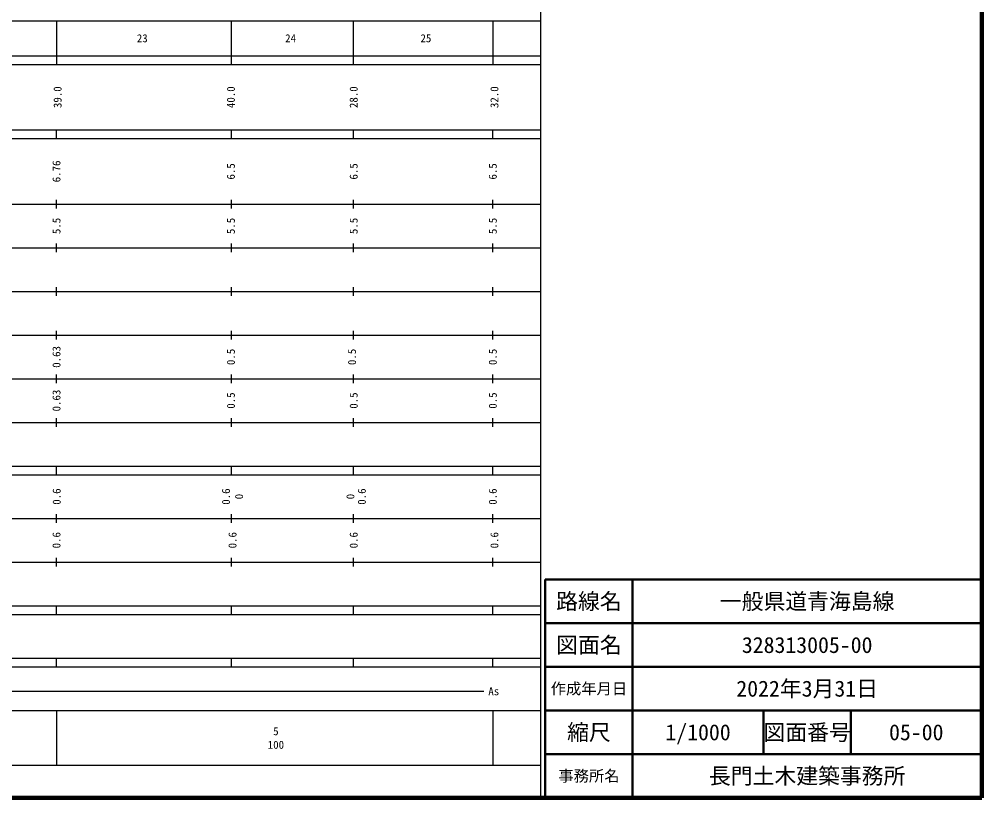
# Model space of a CAD drawing. Units: millimetres on the paper, enlarged 1000 times. Extents: x 40000 to 680000, y 20000 to 380000.
# Drawn here: x 459484 to 680000, y 20000 to 198357 of the extents above; entities that cross this region are included whole.
import ezdxf
from ezdxf.enums import TextEntityAlignment as Align

# ---------------------------------------------------------------- set-up
doc = ezdxf.new("R2010")
doc.units = ezdxf.units.MM
doc.header["$LTSCALE"] = 1000
for name, color, linetype, lineweight in [('M-TTL', 2, 'Continuous', 140), ('M-TTL-BAND', 7, 'Continuous', 25), ('M-TTL-FRAM', 2, 'Continuous', 50), ('M-TTL-LINE', 7, 'Continuous', 50), ('M-TTL-TXT', 7, 'Continuous', 13)]:
    doc.layers.add(name, color=color, linetype=linetype, lineweight=lineweight)
doc.styles.add('ＭＳ ゴシック', font='')
doc.styles.get('ＭＳ ゴシック').set_extended_font_data('MS Gothic')

msp = doc.modelspace()

# ---------------------------------------------------------------- linework, layer by layer
at = {"layer": 'M-TTL'}
for p, q in [((680000, 20000), (680000, 380000)), ((40000, 20000), (680000, 20000))]:
    msp.add_line(p, q, dxfattribs=at)
at = {"layer": 'M-TTL-BAND'}
for p, q in [((579000, 20000), (579000, 370000)), ((68000, 198000), (579000, 198000)), ((468000, 198000), (468000, 188000)), ((508000, 198000), (508000, 188000)), ((536000, 198000), (536000, 188000)), ((568000, 198000), (568000, 188000)), ((40000, 190000), (579000, 190000)), ((40000, 188000), (579000, 188000)), ((40000, 173000), (579000, 173000)), ((468000, 171000), (468000, 173000)), ((508000, 173000), (508000, 171000)), ((536000, 173000), (536000, 171000)), ((568000, 171000), (568000, 173000)), ((40000, 171000), (579000, 171000)), ((468000, 155000), (468000, 157000)), ((508000, 157000), (508000, 155000)), ((536000, 157000), (536000, 155000)), ((568000, 155000), (568000, 157000)), ((40000, 156000), (579000, 156000)), ((46000, 146000), (579000, 146000)), ((468000, 145000), (468000, 147000)), ((508000, 147000), (508000, 145000)), ((536000, 147000), (536000, 145000)), ((568000, 145000), (568000, 147000)), ((468000, 135000), (468000, 137000)), ((508000, 137000), (508000, 135000)), ((536000, 137000), (536000, 135000)), ((568000, 135000), (568000, 137000)), ((52000, 136000), (579000, 136000)), ((46000, 126000), (579000, 126000)), ((468000, 125000), (468000, 127000)), ((508000, 127000), (508000, 125000)), ((536000, 127000), (536000, 125000)), ((568000, 125000), (568000, 127000)), ((468000, 115000), (468000, 117000)), ((508000, 117000), (508000, 115000)), ((536000, 117000), (536000, 115000)), ((568000, 115000), (568000, 117000)), ((52000, 116000), (579000, 116000)), ((46000, 106000), (579000, 106000)), ((468000, 105000), (468000, 107000)), ((508000, 107000), (508000, 105000)), ((536000, 107000), (536000, 105000)), ((568000, 105000), (568000, 107000)), ((40000, 96000), (579000, 96000)), ((468000, 94000), (468000, 96000)), ((508000, 96000), (508000, 94000)), ((536000, 96000), (536000, 94000)), ((568000, 94000), (568000, 96000)), ((40000, 94000), (579000, 94000)), ((49000, 84000), (579000, 84000)), ((468000, 83000), (468000, 85000)), ((508000, 85000), (508000, 83000)), ((536000, 85000), (536000, 83000)), ((568000, 83000), (568000, 85000)), ((468000, 73000), (468000, 75000)), ((508000, 75000), (508000, 73000)), ((536000, 75000), (536000, 73000)), ((568000, 73000), (568000, 75000)), ((40000, 74000), (579000, 74000)), ((40000, 64000), (579000, 64000)), ((468000, 62000), (468000, 64000)), ((508000, 64000), (508000, 62000)), ((536000, 64000), (536000, 62000)), ((568000, 62000), (568000, 64000)), ((40000, 62000), (579000, 62000)), ((40000, 52000), (579000, 52000)), ((468000, 50000), (468000, 52000)), ((508000, 52000), (508000, 50000)), ((536000, 52000), (536000, 50000)), ((568000, 50000), (568000, 52000)), ((40000, 50000), (579000, 50000)), ((70805, 44406), (565903, 44406)), ((40000, 40000), (579000, 40000)), ((468000, 40000), (468000, 27500)), ((568000, 40000), (568000, 27500)), ((68000, 27500), (579000, 27500))]:
    msp.add_line(p, q, dxfattribs=at)
at = {"layer": 'M-TTL-FRAM'}
for p, q in [((680000, 70000), (580000, 70000)), ((580000, 70000), (580000, 20000))]:
    msp.add_line(p, q, dxfattribs=at)
at = {"layer": 'M-TTL-LINE'}
for p, q in [((600000, 70000), (600000, 20000)), ((680000, 60000), (580000, 60000)), ((680000, 50000), (580000, 50000)), ((680000, 40000), (580000, 40000)), ((630000, 40000), (630000, 30000)), ((650000, 40000), (650000, 30000)), ((680000, 30000), (580000, 30000))]:
    msp.add_line(p, q, dxfattribs=at)

# ---------------------------------------------------------------- texts
at = {"layer": 'M-TTL-BAND', "style": 'ＭＳ ゴシック'}
for s, p in [('23', (487670, 194000)), ('24', (521652, 194000)), ('25', (552653, 194000)), ('As', (568201, 44406)), ('5', (518288, 35238)), ('100', (518288, 32131))]:
    msp.add_text(s, height=1833, dxfattribs=at).set_placement(p, align=Align.MIDDLE_CENTER)
for s, p in [('39.0', (468264, 180500)), ('40.0', (507964, 180500)), ('28.0', (536090, 180500)), ('32.0', (568341, 180500)), ('6.76', (468011, 163500)), ('6.5', (507964, 163500)), ('6.5', (536090, 163500)), ('6.5', (567966, 163500)), ('5.5', (468011, 151000)), ('5.5', (507964, 151000)), ('5.5', (536090, 151000)), ('5.5', (567966, 151000)), ('0.63', (468011, 121000)), ('0.5', (507964, 121000)), ('0.5', (535715, 121000)), ('0.5', (567966, 121000)), ('0.63', (468011, 111000)), ('0.5', (507964, 111000)), ('0.5', (536090, 111000)), ('0.5', (567966, 111000)), ('0.6', (468046, 89000)), ('0.6', (506839, 89000)), ('0.6', (537965, 89000)), ('0.6', (567966, 89000)), ('0', (509839, 89000)), ('0', (535340, 89000)), ('0.6', (468011, 79000)), ('0.6', (508339, 79000)), ('0.6', (536090, 79000)), ('0.6', (568341, 79000))]:
    msp.add_text(s, height=1833, rotation=90, dxfattribs=at).set_placement(p, align=Align.MIDDLE_CENTER)
at = {"layer": 'M-TTL-TXT', "style": 'ＭＳ ゴシック'}
for s, height, p in [('路線名', 3666, (590000, 65000)), ('一般県道青海島線', 3666, (640000, 65000)), ('図面名', 3666, (590000, 55000)), ('328313005-00', 3666, (640000, 55000)), ('作成年月日', 2566, (590000, 45000)), ('2022年3月31日', 3666, (640000, 45000)), ('縮尺', 3666, (590000, 35000)), ('1/1000', 3666, (615000, 35000)), ('図面番号', 3666, (640000, 35000)), ('05-00', 3666, (665000, 35000)), ('事務所名', 2566, (590000, 25000)), ('長門土木建築事務所', 3666, (640000, 25000))]:
    msp.add_text(s, height=height, dxfattribs=at).set_placement(p, align=Align.MIDDLE_CENTER)

doc.saveas('drawing.dxf')
